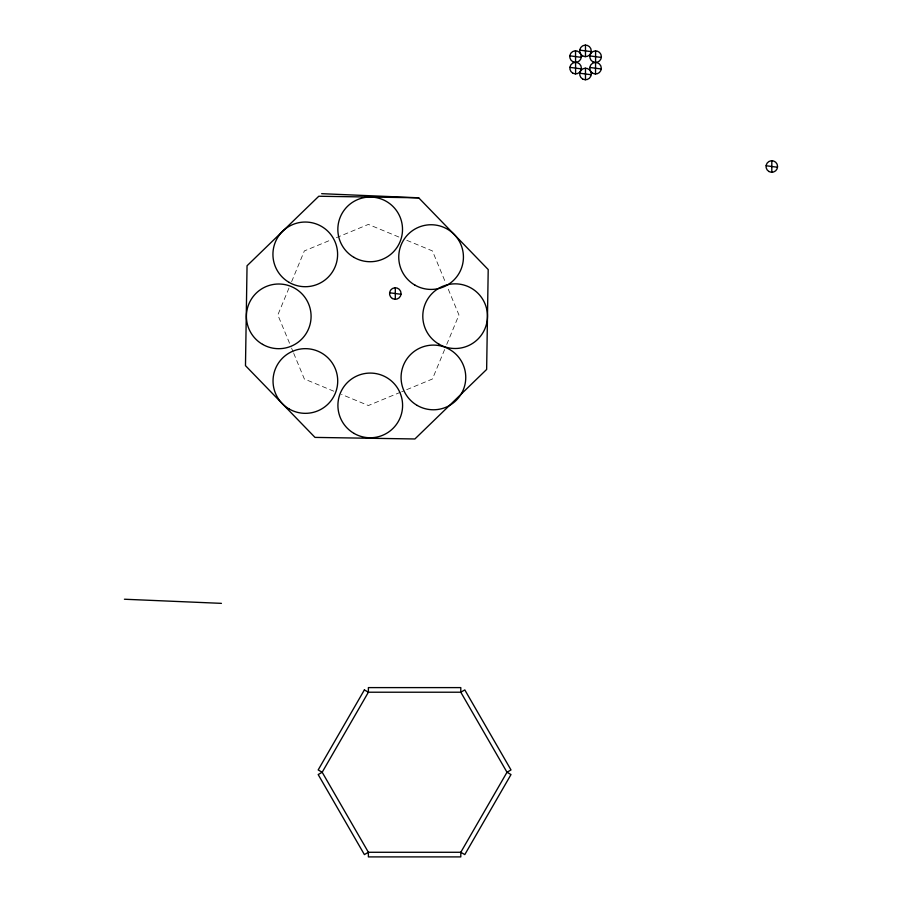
<?xml version="1.0" encoding="UTF-8"?>
<svg xmlns="http://www.w3.org/2000/svg" width="902" height="902" viewBox="0 0 902 902"><rect width="100%" height="100%" fill="white"/><g stroke="black" fill="none" stroke-linecap="round" stroke-linejoin="round"><path stroke-width="0.68" stroke-dasharray="4.51 3.38" d="M288.967 288.076L277.827 314.967L291.098 346.988M291.628 281.672L304.357 250.925L331.248 239.785M444.63 349.548L432.43 378.998L401.694 391.739M446.749 344.429L458.949 314.967L447.809 288.076M336.378 237.666L368.388 224.406L399.124 237.136M400.409 392.269L368.388 405.528L341.497 394.388M406.813 240.315L432.43 250.925L445.689 282.946M333.808 391.209L304.357 378.998L293.748 353.392M291.628 348.262L293.218 352.107"/><path stroke-width="1.35" d="M418.686 197.809L318.789 196.241L247.047 265.763L245.479 365.66L315.001 437.402L414.897 438.97L486.64 369.448L488.207 269.551L418.686 197.809L321.664 193.682M124.42 599.232L221.43 603.359M579.794 50.129L591.148 51.628M589.931 55.935L601.284 57.435M569.861 55.834L581.215 57.333M589.863 67.481L601.217 68.969M569.929 67.379L581.283 68.879M579.794 73.231L591.148 74.731M766.136 165.754L777.49 167.242M389.619 292.789L400.973 294.277M771.808 160.725L771.808 172.271M595.602 50.907L595.534 73.998M585.477 45.1L585.477 56.646M585.477 68.202L585.477 79.748M575.532 50.805L575.611 73.908M395.302 287.761L395.302 299.306M364.385 689.906L318.18 769.936L322.183 772.247L368.388 852.277L368.388 856.9L460.798 856.9L460.798 852.277L507.003 772.247L511.006 769.936L464.801 689.906L460.798 692.217L368.388 692.217L364.385 689.906M368.388 692.217L322.183 772.247L318.18 774.559L364.385 854.589L368.388 852.277L460.798 852.277L464.801 854.589L511.006 774.559L507.003 772.247L460.798 692.217L460.798 687.606L368.388 687.606L368.388 692.217M392.415 298.539A5.773 5.773 0 0 0 401.074 293.533A5.773 5.773 0 0 0 392.415 288.527A5.773 5.773 0 0 0 392.415 298.539M768.921 171.504A5.773 5.773 0 0 0 777.58 166.498A5.773 5.773 0 0 0 768.921 161.492A5.773 5.773 0 0 0 768.921 171.504M289.091 282.382A32.348 32.348 0 0 0 337.607 254.375A32.348 32.348 0 0 0 289.091 226.368A32.348 32.348 0 0 0 289.091 282.382M354.08 433.434A32.348 32.348 0 0 0 402.596 405.415A32.348 32.348 0 0 0 354.08 377.408A32.348 32.348 0 0 0 354.08 433.434M289.204 409.012A32.348 32.348 0 0 0 337.72 380.994A32.348 32.348 0 0 0 289.204 352.986A32.348 32.348 0 0 0 289.204 409.012M438.958 344.181A32.348 32.348 0 0 0 487.475 316.174A32.348 32.348 0 0 0 438.958 288.166A32.348 32.348 0 0 0 438.958 344.181M354.001 257.397A32.348 32.348 0 0 0 402.517 229.39A32.348 32.348 0 0 0 354.001 201.383A32.348 32.348 0 0 0 354.001 257.397M414.92 285.1A32.348 32.348 0 0 0 463.436 257.093A32.348 32.348 0 0 0 414.92 229.074A32.348 32.348 0 0 0 414.92 285.1M417.243 405.449A32.348 32.348 0 0 0 465.759 377.442A32.348 32.348 0 0 0 417.243 349.424A32.348 32.348 0 0 0 417.243 405.449M262.572 344.361A32.348 32.348 0 0 0 311.089 316.354A32.348 32.348 0 0 0 262.572 288.336A32.348 32.348 0 0 0 262.572 344.361M582.579 78.981A5.773 5.773 0 0 0 591.25 73.975A5.773 5.773 0 0 0 582.579 68.98A5.773 5.773 0 0 0 582.579 78.981M592.715 61.686A5.773 5.773 0 0 0 601.386 56.679A5.773 5.773 0 0 0 592.715 51.685A5.773 5.773 0 0 0 592.715 61.686M572.646 61.584A5.773 5.773 0 0 0 581.305 56.578A5.773 5.773 0 0 0 572.646 51.583A5.773 5.773 0 0 0 572.646 61.584M582.579 55.879A5.773 5.773 0 0 0 591.25 50.873A5.773 5.773 0 0 0 582.579 45.878A5.773 5.773 0 0 0 582.579 55.879M572.725 73.13A5.773 5.773 0 0 0 581.384 68.135A5.773 5.773 0 0 0 572.725 63.129A5.773 5.773 0 0 0 572.725 73.13M592.648 73.231A5.773 5.773 0 0 0 601.307 68.225A5.773 5.773 0 0 0 592.648 63.219A5.773 5.773 0 0 0 592.648 73.231"/></g></svg>
